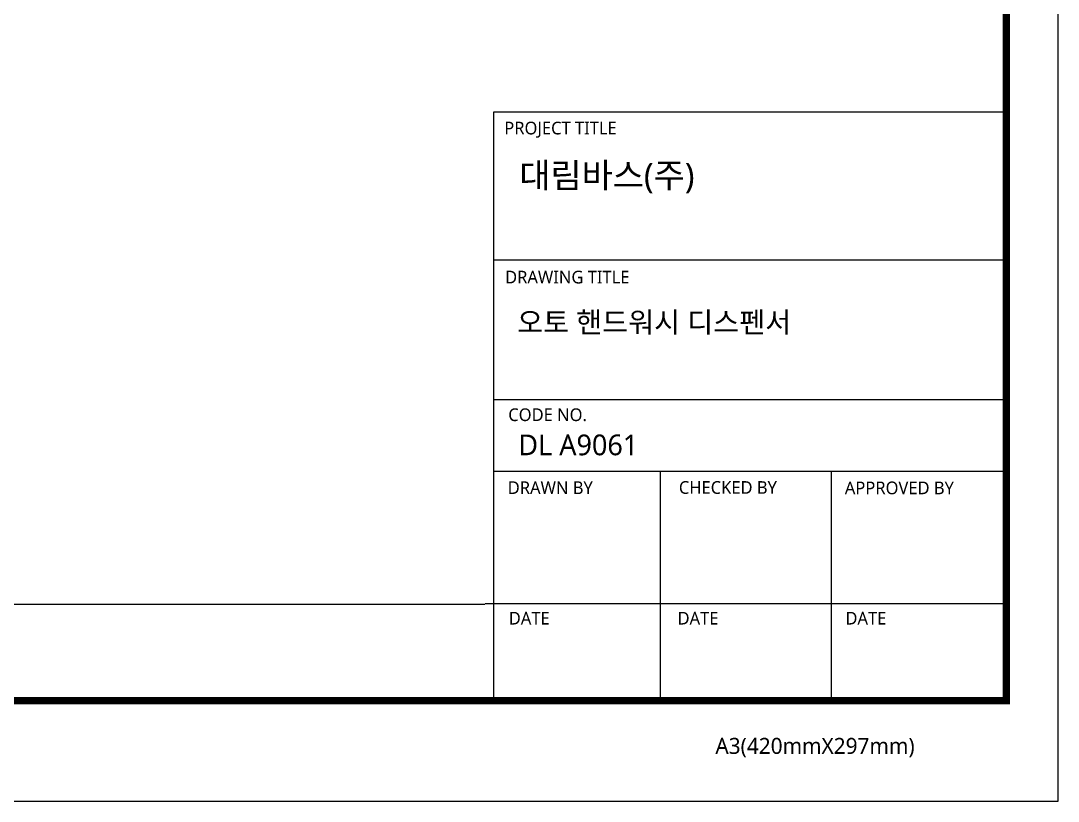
# Model space of a CAD drawing. Extents: x 1007 to 1797, y 752 to 1331.
# Drawn here: x 1541.5 to 1796.9, y 752 to 944.2 of the extents above; entities that cross this region are included whole.
import ezdxf

# ---------------------------------------------------------------- set-up
doc = ezdxf.new("R2010")
doc.units = 0
doc.header["$LTSCALE"] = 0.5
doc.header["$MEASUREMENT"] = 0
doc.layers.get('0').update_dxf_attribs({"linetype": 'CONTINUOUS'})
doc.styles.add('Daelim Dimension', font='NanumGothic.ttf')

msp = doc.modelspace()

# ---------------------------------------------------------------- linework, layer by layer
at = {"color": 5, "ltscale": 40}
for p, q in [((1784.11, 921.68), (1657.87, 921.68)), ((1784.11, 885.19), (1657.87, 885.19)), ((1784.11, 885.19), (1657.87, 885.19)), ((1784.11, 850.87), (1657.87, 850.87)), ((1784.11, 850.87), (1657.87, 850.87)), ((1784.11, 833.17), (1657.87, 833.17)), ((1784.11, 833.17), (1657.87, 833.17)), ((1698.88, 833.17), (1698.88, 776.81)), ((1740.96, 833.17), (1740.96, 776.81)), ((1784.11, 800.61), (1655.88, 800.61)), ((1784.11, 800.61), (1658.86, 800.61)), ((1784.11, 776.81), (1675.92, 776.81))]:
    msp.add_line(p, q, dxfattribs=at)
at = {"color": 5, "ltscale": 0.5}
msp.add_line((1657.87, 921.68), (1657.87, 776.05), dxfattribs=at)
at = {"color": 5}
msp.add_line((1019.71, 800.52), (1655.73, 800.52), dxfattribs=at)
at = {"ltscale": 0.5}
msp.add_lwpolyline([(1007.01, 752.03), (1796.89, 752.03), (1796.89, 1330.79), (1007.01, 1330.79)], close=True, dxfattribs=at)
at = {"color": 5, "linetype": 'ByBlock', "lineweight": 200, "const_width": 1.82}
msp.add_lwpolyline([(1019.71, 776.81), (1784.11, 776.81), (1784.11, 1317.35), (1019.71, 1317.35)], close=True, dxfattribs=at)

# ---------------------------------------------------------------- texts
at = {"color": 5, "ltscale": 40, "style": 'Daelim Dimension'}
for s, height, p in [('PROJECT TITLE', 3.1171, (1660.55, 916.19)), ('DRAWING TITLE', 3.1171, (1660.75, 879.5)), ('CODE NO.', 3.117, (1661.53, 845.62)), ('DRAWN BY', 3.117, (1661.4, 827.66)), ('CHECKED BY', 3.117, (1703.52, 827.71)), ('APPROVED BY', 3.1171, (1744.36, 827.61)), ('DATE', 3.117, (1661.65, 795.53)), ('DATE', 3.117, (1703.19, 795.53)), ('DATE', 3.117, (1744.51, 795.53)), ('A3(420mmX297mm)', 3.9341, (1712.51, 763.69))]:
    msp.add_text(s, height=height, dxfattribs=at).set_placement(p)
at = {"attachment_point": 1, "style": 'Daelim Dimension'}
for s, insert, char_height, width in [('{\\C7;대림바스(주)}', (1664.25, 909.15), 6.1103, 98.2071), ('오토 핸드워시 디스펜서', (1663.7, 872.5), 5.101, 85.8447), ('DL A9061', (1664.02, 842.3), 5.101, 85.8447)]:
    msp.add_mtext(s, dxfattribs=dict(at, insert=insert, char_height=char_height, width=width))

doc.saveas('drawing.dxf')
